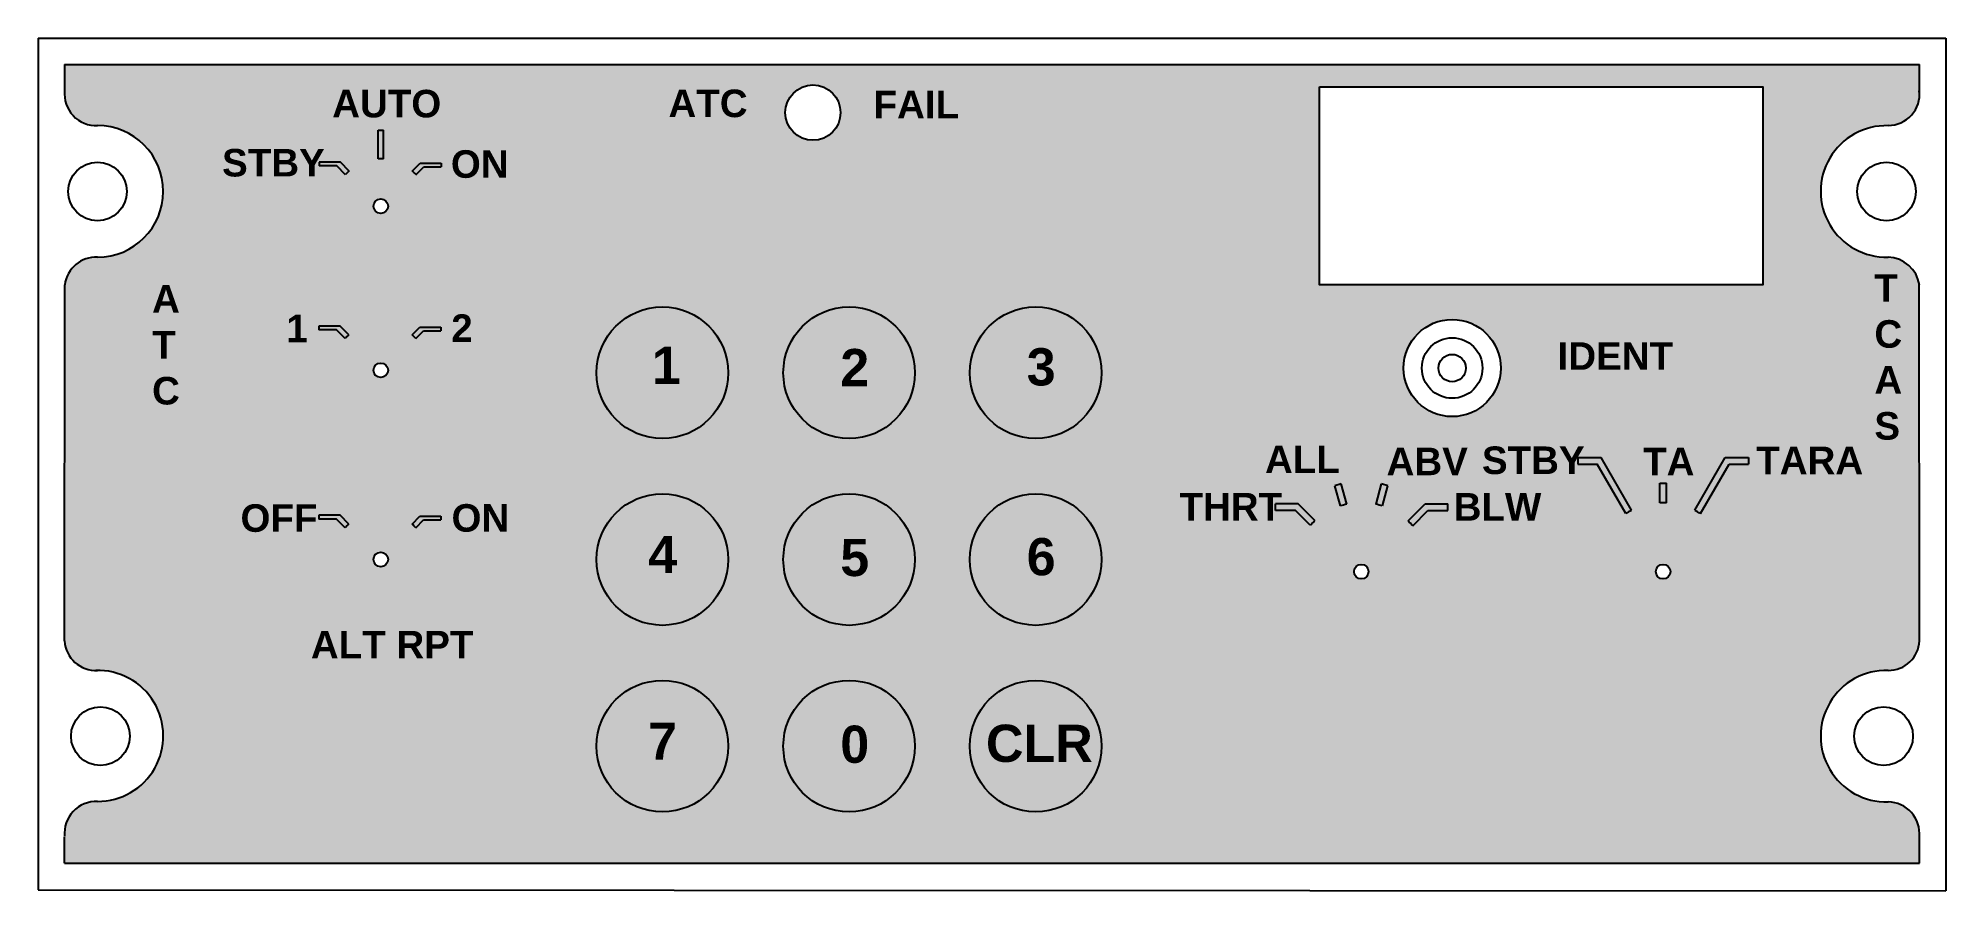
# Model space of a CAD drawing. Header units: inches. Extents: x 0 to 145, y 0 to 65.
import ezdxf

# ---------------------------------------------------------------- set-up
doc = ezdxf.new("R2010")
doc.units = ezdxf.units.IN
doc.header["$MEASUREMENT"] = 0
doc.styles.get("Standard").update_dxf_attribs({"font": 'arial.ttf'})

msp = doc.modelspace()

# ---------------------------------------------------------------- hatches: boundary and pattern name
at = {"true_color": 0x6d7c87}
h = msp.add_hatch(color=8, dxfattribs=at)
h.dxf.hatch_style = 1
h.paths.add_polyline_path([(140.56, 58.05, 0.430781), (142.94, 60.57), (142.94, 62.7), (1.95, 62.7), (1.95, 60.7, 0.438302), (4.33, 58.05, -1.025802), (4.33, 48.06, 0.371801), (1.96, 45.96), (1.94, 18.9, 0.389125), (4.32, 16.65, -1.029633), (4.34, 6.7, 0.439803), (1.95, 4.05), (1.95, 2.01), (142.93, 2.01), (142.93, 4.01, 0.438302), (140.55, 6.66, -1.025802), (140.55, 16.65, 0.407598), (142.94, 18.9), (142.92, 45.96, 0.358272), (140.56, 48.06, -1.025802)])
h.paths.add_polyline_path([(52.39, 39.27, -1), (42.39, 39.27, -1)], flags=16)
h.paths.add_polyline_path([(56.73, 59.04, -1), (60.93, 59.04, -1)], flags=16)
h.paths.add_polyline_path([(66.58, 39.27, -1), (56.58, 39.27, -1)], flags=16)
h.paths.add_polyline_path([(30.57, 54.92), (29.26, 54.92), (28.66, 54.32, 0.027619), (28.38, 54.6), (28.98, 55.2), (30.57, 55.2)], flags=16)
h.paths.add_polyline_path([(30.55, 42.74), (30.55, 42.46), (29.24, 42.46), (28.64, 41.87, 0.027619), (28.36, 42.15), (28.96, 42.74)], flags=16)
h.paths.add_polyline_path([(25.43, 51.93, -1), (26.53, 51.93, -1)], flags=16)
h.paths.add_polyline_path([(52.39, 25.08, -1), (42.39, 25.08, -1)], flags=16)
h.paths.add_polyline_path([(26.18, 55.52, 0.027619), (25.78, 55.52), (25.78, 57.71), (26.18, 57.71)], flags=16)
h.paths.add_polyline_path([(80.76, 39.27, -1), (70.76, 39.27, -1)], flags=16)
h.paths.add_polyline_path([(66.58, 25.08, -1), (56.58, 25.08, -1)], flags=16)
h.paths.add_polyline_path([(23.58, 54.6, 0.027619), (23.3, 54.32), (22.64, 54.99), (21.3, 54.99), (21.3, 55.27), (22.92, 55.27)], flags=16)
h.paths.add_polyline_path([(26.53, 39.46, -1), (25.43, 39.46, -1)], flags=16)
h.paths.add_polyline_path([(23.56, 42.15, 0.027619), (23.28, 41.87), (22.62, 42.53), (21.28, 42.53), (21.28, 42.81), (22.9, 42.81)], flags=16)
h.paths.add_polyline_path([(30.55, 28.37), (30.55, 28.09), (29.24, 28.09), (28.64, 27.49, 0.027619), (28.36, 27.77), (28.96, 28.37)], flags=16)
h.paths.add_polyline_path([(80.76, 25.08, -1), (70.76, 25.08, -1)], flags=16)
h.paths.add_polyline_path([(26.53, 25.09, -1), (25.43, 25.09, -1)], flags=16)
h.paths.add_polyline_path([(23.56, 27.77, 0.027619), (23.28, 27.49), (22.62, 28.15), (21.28, 28.15), (21.28, 28.44), (22.9, 28.44)], flags=16)
h.paths.add_polyline_path([(52.39, 10.9, -1), (42.39, 10.9, -1)], flags=16)
h.paths.add_polyline_path([(66.58, 10.9, -1), (56.58, 10.9, -1)], flags=16)
h.paths.add_polyline_path([(80.76, 10.9, -1), (70.76, 10.9, -1)], flags=16)
h.paths.add_polyline_path([(97.34, 61.01), (131.04, 61.01), (131.04, 45.96), (97.34, 45.96)], flags=16)
h.paths.add_polyline_path([(94, 29.31), (95.72, 29.31), (96.99, 28.04, 0.02388), (96.63, 27.68), (95.51, 28.81), (94, 28.81)], flags=16)
h.paths.add_polyline_path([(98.5, 30.69), (98.99, 30.82), (99.4, 29.28, 0.02388), (98.92, 29.15)], flags=16)
h.paths.add_polyline_path([(111.11, 39.63, -1), (103.74, 39.63, -1)], flags=16)
h.paths.add_polyline_path([(102.04, 30.82), (102.52, 30.69), (102.11, 29.15, 0.02388), (101.63, 29.28)], flags=16)
h.paths.add_polyline_path([(109.72, 39.63, -1), (105.13, 39.63, -1)], flags=0)
h.paths.add_polyline_path([(101.07, 24.16, -1), (99.96, 24.16, -1)], flags=16)
h.paths.add_polyline_path([(108.46, 39.63, -1), (106.39, 39.63, -1)], flags=0)
h.paths.add_polyline_path([(104.07, 28.01), (105.37, 29.31), (107.08, 29.31), (107.08, 28.81), (105.57, 28.81), (104.42, 27.65, 0.023881)], flags=16)
h.paths.add_polyline_path([(116.97, 32.83), (118.73, 32.83), (121.05, 28.82, 0.02389), (120.61, 28.57), (118.44, 32.33), (116.97, 32.33)], flags=16)
h.paths.add_polyline_path([(123.2, 30.88), (123.7, 30.88), (123.7, 29.39, 0.02389), (123.2, 29.39)], flags=16)
h.paths.add_polyline_path([(124, 24.16, -1), (122.89, 24.16, -1)], flags=16)
h.paths.add_polyline_path([(125.85, 28.82), (128.17, 32.83), (129.93, 32.83), (129.93, 32.33), (128.46, 32.33), (126.28, 28.57, 0.02389)], flags=16)
h.paths.add_polyline_path([(60.09, 8.07), (63.66, 8.07), (63.66, 13.99), (60.09, 13.99)], flags=8)
h.paths.add_polyline_path([(45.49, 8.3), (49.06, 8.3), (49.06, 14.22), (45.49, 14.22)], flags=8)
h.paths.add_polyline_path([(74.25, 22.32), (77.82, 22.32), (77.82, 28.24), (74.25, 28.24)], flags=8)
h.paths.add_polyline_path([(60.13, 22.26), (63.7, 22.26), (63.7, 28.18), (60.13, 28.18)], flags=8)
h.paths.add_polyline_path([(45.51, 22.49), (49.08, 22.49), (49.08, 28.41), (45.51, 28.41)], flags=8)
h.paths.add_polyline_path([(74.26, 36.75), (77.83, 36.75), (77.83, 42.67), (74.26, 42.67)], flags=8)
h.paths.add_polyline_path([(60.08, 36.69), (63.66, 36.69), (63.66, 42.6), (60.08, 42.6)], flags=8)
h.paths.add_polyline_path([(45.62, 36.86), (49.19, 36.86), (49.19, 42.78), (45.62, 42.78)], flags=8)
at = {"true_color": 0xffffff}
h = msp.add_hatch(color=7, dxfattribs=at)
h.dxf.hatch_style = 1
h.paths.add_polyline_path([(22.92, 55.27), (21.3, 55.27), (21.3, 54.99), (22.64, 54.99), (23.3, 54.32, -0.027619), (23.58, 54.6)])
h.paths.add_polyline_path([(26.18, 57.71), (25.78, 57.71), (25.78, 55.52, -0.027619), (26.18, 55.52)])
h.paths.add_polyline_path([(30.57, 55.2), (28.98, 55.2), (28.38, 54.6, -0.027619), (28.66, 54.32), (29.26, 54.92), (30.57, 54.92)])
h.paths.add_polyline_path([(22.9, 42.81), (21.28, 42.81), (21.28, 42.53), (22.62, 42.53), (23.28, 41.87, -0.027619), (23.56, 42.15)])
h.paths.add_polyline_path([(30.55, 42.74), (28.96, 42.74), (28.36, 42.15, -0.027619), (28.64, 41.87), (29.24, 42.46), (30.55, 42.46)])
h.paths.add_polyline_path([(22.9, 28.44), (21.28, 28.44), (21.28, 28.15), (22.62, 28.15), (23.28, 27.49, -0.027619), (23.56, 27.77)])
h.paths.add_polyline_path([(29.24, 28.09), (30.55, 28.09), (30.55, 28.37), (28.96, 28.37), (28.36, 27.77, -0.027619), (28.64, 27.49)])
h.paths.add_polyline_path([(95.72, 29.31), (94, 29.31), (94, 28.81), (95.51, 28.81), (96.63, 27.68, -0.02388), (96.99, 28.04)])
h.paths.add_polyline_path([(98.99, 30.82), (98.5, 30.69), (98.92, 29.15, -0.02388), (99.4, 29.28)])
h.paths.add_polyline_path([(102.52, 30.69), (102.04, 30.82), (101.63, 29.28, -0.02388), (102.11, 29.15)])
h.paths.add_polyline_path([(105.57, 28.81), (107.08, 28.81), (107.08, 29.31), (105.37, 29.31), (104.07, 28.01, -0.023881), (104.42, 27.65)])
h.paths.add_polyline_path([(123.7, 30.88), (123.2, 30.88), (123.2, 29.39, -0.02389), (123.7, 29.39)])
h.paths.add_polyline_path([(128.46, 32.33), (129.93, 32.33), (129.93, 32.83), (128.17, 32.83), (125.85, 28.82, -0.02389), (126.28, 28.57)])
at = {"true_color": 0x000000}
h = msp.add_hatch(color=18, dxfattribs=at)
h.dxf.hatch_style = 1
h.paths.add_polyline_path([(52.39, 39.27, 1), (42.39, 39.27, 1)])
h.paths.add_polyline_path([(66.58, 39.27, 1), (56.58, 39.27, 1)])
h.paths.add_polyline_path([(66.58, 25.08, 1), (56.58, 25.08, 1)])
h.paths.add_polyline_path([(52.39, 25.08, 1), (42.39, 25.08, 1)])
h.paths.add_polyline_path([(52.39, 10.9, 1), (42.39, 10.9, 1)])
h.paths.add_polyline_path([(56.58, 10.9, 1), (66.58, 10.9, 1)])
h.paths.add_polyline_path([(70.76, 10.9, 1), (80.76, 10.9, 1)])
h.paths.add_polyline_path([(80.76, 25.08, 1), (70.76, 25.08, 1)])
h.paths.add_polyline_path([(80.76, 39.27, 1), (70.76, 39.27, 1)])
at = {"true_color": 0xffffff}
h = msp.add_hatch(color=7, dxfattribs=at)
edge = h.paths.add_edge_path()
edge.add_line((116.97, 32.83), (116.97, 32.33))
edge.add_line((116.97, 32.33), (118.44, 32.33))
edge.add_line((118.44, 32.33), (120.61, 28.57))
edge.add_arc((123.45, 24.16), 5.24, 117.263, 122.737, ccw=False)
edge.add_line((121.05, 28.82), (118.73, 32.83))
edge.add_line((118.73, 32.83), (116.97, 32.83))

# ---------------------------------------------------------------- linework, layer by layer
at = {"color": 18, "true_color": 0x000000}
for p, q in [((-0.06, 64.7), (144.94, 64.7)), ((-0.06, 64.7), (-0.06, -0.02)), ((144.94, 64.7), (144.94, -0.09)), ((1.95, 62.7), (1.95, 60.7)), ((1.95, 62.7), (142.93, 62.7)), ((142.94, 60.47), (142.94, 62.7)), ((1.94, 18.9), (1.96, 45.96)), ((142.94, 18.9), (142.92, 45.96)), ((1.95, 2.01), (1.95, 4.01)), ((142.93, 2.01), (142.93, 4.01)), ((1.95, 2.01), (142.93, 2.01)), ((-0.06, -0.02), (144.94, -0.09))]:
    msp.add_line(p, q, dxfattribs=at)
at = {"color": 7, "true_color": 0xfeffff}
for p, q in [((25.78, 57.71), (26.18, 57.71)), ((25.78, 55.52), (25.78, 57.71)), ((26.18, 55.52), (26.18, 57.71)), ((22.92, 55.27), (21.3, 55.27)), ((21.3, 55.27), (21.3, 54.99)), ((23.58, 54.6), (22.92, 55.27)), ((28.38, 54.6), (28.98, 55.2)), ((28.98, 55.2), (30.57, 55.2)), ((30.57, 55.2), (30.57, 54.92)), ((22.64, 54.99), (21.3, 54.99)), ((23.3, 54.32), (22.64, 54.99)), ((28.66, 54.32), (29.26, 54.92)), ((29.26, 54.92), (30.57, 54.92)), ((22.9, 42.81), (21.28, 42.81)), ((21.28, 42.81), (21.28, 42.53)), ((22.62, 42.53), (21.28, 42.53)), ((23.28, 41.87), (22.62, 42.53)), ((23.56, 42.15), (22.9, 42.81)), ((28.36, 42.15), (28.96, 42.74)), ((28.64, 41.87), (29.24, 42.46)), ((28.96, 42.74), (30.55, 42.74)), ((29.24, 42.46), (30.55, 42.46)), ((30.55, 42.74), (30.55, 42.46)), ((22.9, 28.44), (21.28, 28.44)), ((21.28, 28.44), (21.28, 28.15)), ((22.62, 28.15), (21.28, 28.15)), ((23.28, 27.49), (22.62, 28.15)), ((23.56, 27.77), (22.9, 28.44)), ((28.36, 27.77), (28.96, 28.37)), ((28.64, 27.49), (29.24, 28.09)), ((28.96, 28.37), (30.55, 28.37)), ((29.24, 28.09), (30.55, 28.09)), ((30.55, 28.37), (30.55, 28.09))]:
    msp.add_line(p, q, dxfattribs=at)
at = {"color": 7, "true_color": 0xffffff}
for p, q in [((116.97, 32.83), (118.73, 32.83)), ((116.97, 32.83), (116.97, 32.33)), ((116.97, 32.33), (118.44, 32.33)), ((120.61, 28.57), (118.44, 32.33)), ((121.05, 28.82), (118.73, 32.83)), ((125.85, 28.82), (128.17, 32.83)), ((126.28, 28.57), (128.46, 32.33)), ((128.17, 32.83), (129.93, 32.83)), ((128.46, 32.33), (129.93, 32.33)), ((129.93, 32.83), (129.93, 32.33)), ((98.99, 30.82), (98.5, 30.69)), ((98.92, 29.15), (98.5, 30.69)), ((99.4, 29.28), (98.99, 30.82)), ((101.63, 29.28), (102.04, 30.82)), ((102.52, 30.69), (102.04, 30.82)), ((102.11, 29.15), (102.52, 30.69)), ((123.2, 29.39), (123.2, 30.88)), ((123.2, 30.88), (123.7, 30.88)), ((123.7, 29.39), (123.7, 30.88)), ((94, 28.81), (94, 29.31)), ((95.72, 29.31), (94, 29.31)), ((96.99, 28.04), (95.72, 29.31)), ((104.07, 28.01), (105.37, 29.31)), ((105.37, 29.31), (107.08, 29.31)), ((107.08, 28.81), (107.08, 29.31)), ((95.51, 28.81), (94, 28.81)), ((96.63, 27.68), (95.51, 28.81)), ((104.42, 27.65), (105.57, 28.81)), ((105.57, 28.81), (107.08, 28.81))]:
    msp.add_line(p, q, dxfattribs=at)
at = {"color": 18, "true_color": 0x000000}
msp.add_lwpolyline([(97.34, 61.01), (131.04, 61.01), (131.04, 45.96), (97.34, 45.96)], close=True, dxfattribs=at)
for centre, radius in [((58.83, 59.04), 2.1), ((4.45, 53.05), 2.23), ((140.43, 53.05), 2.23), ((47.39, 39.27), 5), ((61.58, 39.27), 5), ((75.76, 39.27), 5), ((107.42, 39.63), 3.69), ((107.42, 39.63), 2.3), ((107.42, 39.63), 1.04), ((47.39, 25.08), 5), ((61.58, 25.08), 5), ((75.76, 25.08), 5), ((100.51, 24.16), 0.553), ((123.45, 24.16), 0.553), ((47.39, 10.9), 5), ((61.58, 10.9), 5), ((75.76, 10.9), 5), ((4.67, 11.66), 2.23), ((140.21, 11.66), 2.23)]:
    msp.add_circle(centre, radius, dxfattribs=at)
at = {"color": 7, "true_color": 0xfeffff}
for centre in [(25.98, 51.93), (25.98, 39.46), (25.98, 25.09)]:
    msp.add_circle(centre, 0.553, dxfattribs=at)
at = {"color": 18, "true_color": 0x000000}
for centre, radius, start, end in [((4.36, 60.47), 2.42, 174.548, 272.2397), ((140.56, 60.44), 2.38, 269.9106, 6.3217), ((4.45, 53.05), 5, 270, 90), ((140.43, 53.05), 5, 88.5406, 271.4594), ((4.36, 45.64), 2.42, 87.7603, 172.3611), ((140.47, 45.57), 2.49, 9.0069, 87.8517), ((4.35, 19.07), 2.42, 184.1178, 272.4616), ((140.6, 19), 2.34, 268.8626, 357.5655), ((4.47, 11.68), 4.98, 269.7886, 91.6763), ((140.43, 11.66), 5, 88.5406, 271.4594), ((4.36, 4.28), 2.42, 87.7603, 185.452), ((140.52, 4.24), 2.42, 354.548, 89.2197)]:
    msp.add_arc(centre, radius, start, end, dxfattribs=at)
at = {"color": 7, "true_color": 0xfeffff}
for centre, start, end in [((25.98, 51.93), 86.8359, 93.1641), ((25.98, 51.93), 131.8359, 138.1641), ((25.98, 51.93), 41.8359, 48.1641), ((25.96, 39.47), 131.8359, 138.1641), ((25.96, 39.47), 41.8359, 48.1641), ((25.96, 25.09), 131.8359, 138.1641), ((25.96, 25.09), 41.8359, 48.1641)]:
    msp.add_arc(centre, 3.6, start, end, dxfattribs=at)
at = {"color": 7, "true_color": 0xffffff}
for centre, start, end in [((100.51, 24.16), 102.2641, 107.7359), ((100.51, 24.16), 72.2641, 77.7359), ((123.45, 24.16), 87.263, 92.737), ((100.51, 24.16), 132.2641, 137.7359), ((100.51, 24.16), 41.8127, 47.2847), ((123.45, 24.16), 117.263, 122.737), ((123.45, 24.16), 57.263, 62.737)]:
    msp.add_arc(centre, 5.24, start, end, dxfattribs=at)

# ---------------------------------------------------------------- texts
at = {"color": 7, "true_color": 0xfeffff, "char_height": 2.0949, "attachment_point": 1}
for s, insert, width in [('{\\fSansSerif|b1|i0|c2|p2;AUTO}', (22.29, 60.77), 8.889), ('{\\fSansSerif|b1|i0|c2|p2;STBY}', (13.92, 56.28), 8.7845), ('{\\fSansSerif|b1|i0|c2|p2;ON}', (31.31, 56.18), 5.1567), ('{\\fSansSerif|b1|i0|c2|p2;1}', (18.81, 43.69), 1.9337), ('{\\fSansSerif|b1|i0|c2|p2;2}', (31.34, 43.71), 2.1916), ('{\\fSansSerif|b1|i0|c2|p2;OFF}', (15.32, 29.28), 5.6723), ('{\\fSansSerif|b1|i0|c2|p2;ON}', (31.36, 29.29), 5.1567), ('{\\fSansSerif|b1|i0|c2|p2;ALT RPT}', (20.67, 19.66), 15.8837)]:
    msp.add_mtext(s, dxfattribs=dict(at, insert=insert, width=width))
at = {"color": 7, "true_color": 0xffffff, "attachment_point": 1}
for s, insert, char_height, width in [('{\\fSansSerif|b1|i0|c2|p2;ATC}', (47.85, 60.79), 2.0949, 6.8326), ('{\\fSansSerif|b1|i0|c2|p2;FAIL}', (63.44, 60.7), 2.0949, 6.8326), ('{\\fSansSerif|b1|i0|c2|p2;T\\PC\\PA\\PS}', (139.51, 46.76), 2.0949, 6.8326), ('{\\fSansSerif|b1|i0|c2|p2;A\\PT\\PC}', (8.6, 45.94), 2.0949, 3.4808), ('{\\fSansSerif|b1|i0|c2|p2;1}', (46.59, 41.25), 2.8282, 3.5788), ('{\\fSansSerif|b1|i0|c2|p2;2}', (60.91, 41.08), 2.8282, 3.8875), ('{\\fSansSerif|b1|i0|c2|p2;3}', (75.08, 41.14), 2.8282, 3.9987), ('{\\fSansSerif|b1|i0|c2|p2;IDENT}', (115.43, 41.59), 2.0949, 6.8326), ('{\\fSansSerif|b1|i0|c2|p2;ALL}', (93.19, 33.74), 2.0949, 15.8836), ('{\\fSansSerif|b1|i0|c2|p2;ABV}', (102.43, 33.58), 2.0949, 6.8326), ('{\\fSansSerif|b1|i0|c2|p2;STBY}', (109.68, 33.67), 2.0949, 6.8326), ('{\\fSansSerif|b1|i0|c2|p2;TA}', (121.93, 33.57), 2.0949, 6.8326), ('{\\fSansSerif|b1|i0|c2|p2;TARA}', (130.53, 33.66), 2.0949, 6.8326), ('{\\fSansSerif|b1|i0|c2|p2;THRT}', (86.69, 30.14), 2.0949, 6.8326), ('{\\fSansSerif|b1|i0|c2|p2;BLW}', (107.53, 30.13), 2.0949, 6.8326), ('{\\fSansSerif|b1|i0|c2|p2;4}', (46.31, 26.88), 2.8282, 3.6193), ('{\\fSansSerif|b1|i0|c2|p2;5}', (60.91, 26.65), 2.8282, 3.8876), ('{\\fSansSerif|b1|i0|c2|p2;6}', (75.08, 26.71), 2.8282, 3.9987), ('{\\fSansSerif|b1|i0|c2|p2;7}', (46.31, 12.69), 2.8282, 3.6193), ('{\\fSansSerif|b1|i0|c2|p2;0}', (60.91, 12.46), 2.8282, 3.8876), ('{\\fSansSerif|b1|i0|c2|p2;CLR}', (71.98, 12.53), 2.8282, 3.9987)]:
    msp.add_mtext(s, dxfattribs=dict(at, insert=insert, char_height=char_height, width=width))

doc.saveas('drawing.dxf')
